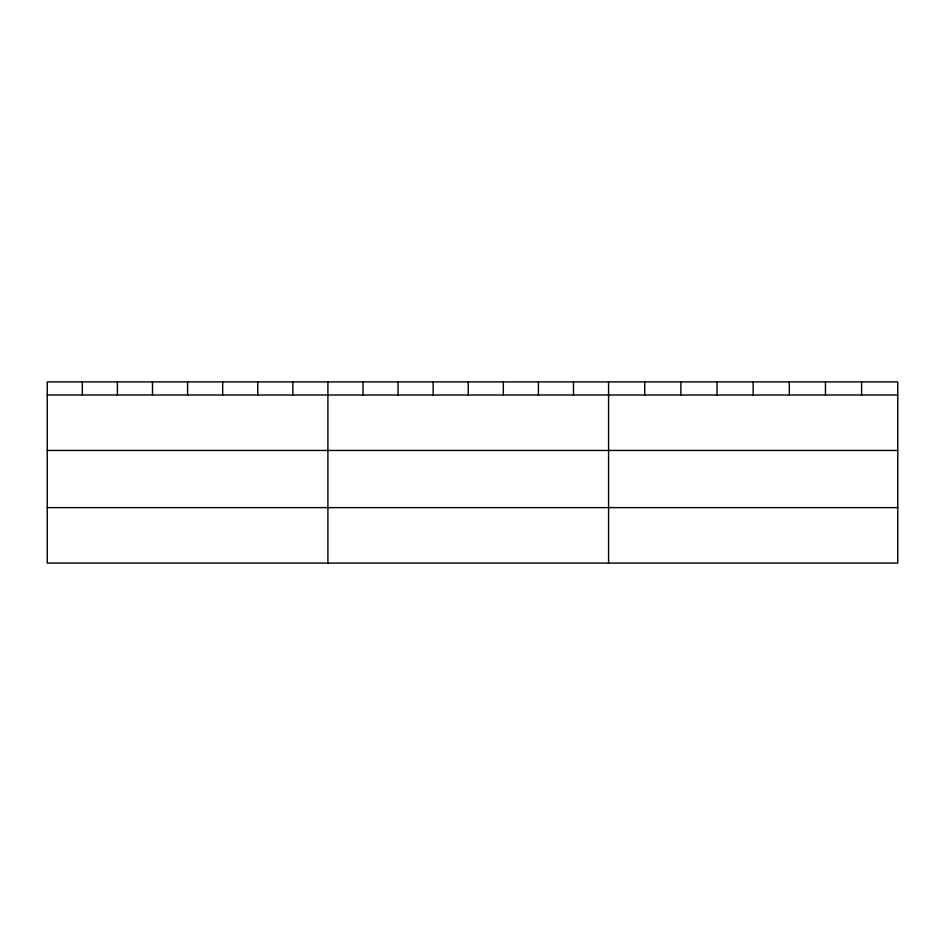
<?xml version="1.0" encoding="UTF-8"?>
<svg xmlns="http://www.w3.org/2000/svg" width="945" height="945" viewBox="0 0 945 945"><rect width="100%" height="100%" fill="white"/><g stroke="black" fill="none" stroke-linecap="round" stroke-linejoin="round"><path stroke-width="1.42" d="M897.75 450.458L897.75 381.91L47.25 381.91L47.25 563.09L897.75 563.09L897.75 450.458L47.25 450.458M47.25 394.986L897.75 394.986M47.25 507.619L897.75 507.619M861.604 381.91L861.604 394.986M825.457 381.91L825.457 394.986M789.311 381.91L789.311 394.986M753.165 381.91L753.165 394.986M717.019 381.91L717.019 394.986M680.872 381.91L680.872 394.986M644.726 381.91L644.726 394.986M608.58 381.91L608.58 563.09M573.497 381.91L573.497 394.986M538.414 381.91L538.414 394.986M503.331 381.91L503.331 394.986M468.247 381.91L468.247 394.986M433.164 381.91L433.164 394.986M398.081 381.91L398.081 394.986M362.998 381.91L362.998 394.986M327.915 381.91L327.915 563.09M292.832 381.91L292.832 394.986M257.749 381.91L257.749 394.986M222.666 381.91L222.666 394.986M187.583 381.91L187.583 394.986M152.499 381.91L152.499 394.986M117.416 381.91L117.416 394.986M82.333 381.91L82.333 394.986"/></g></svg>
